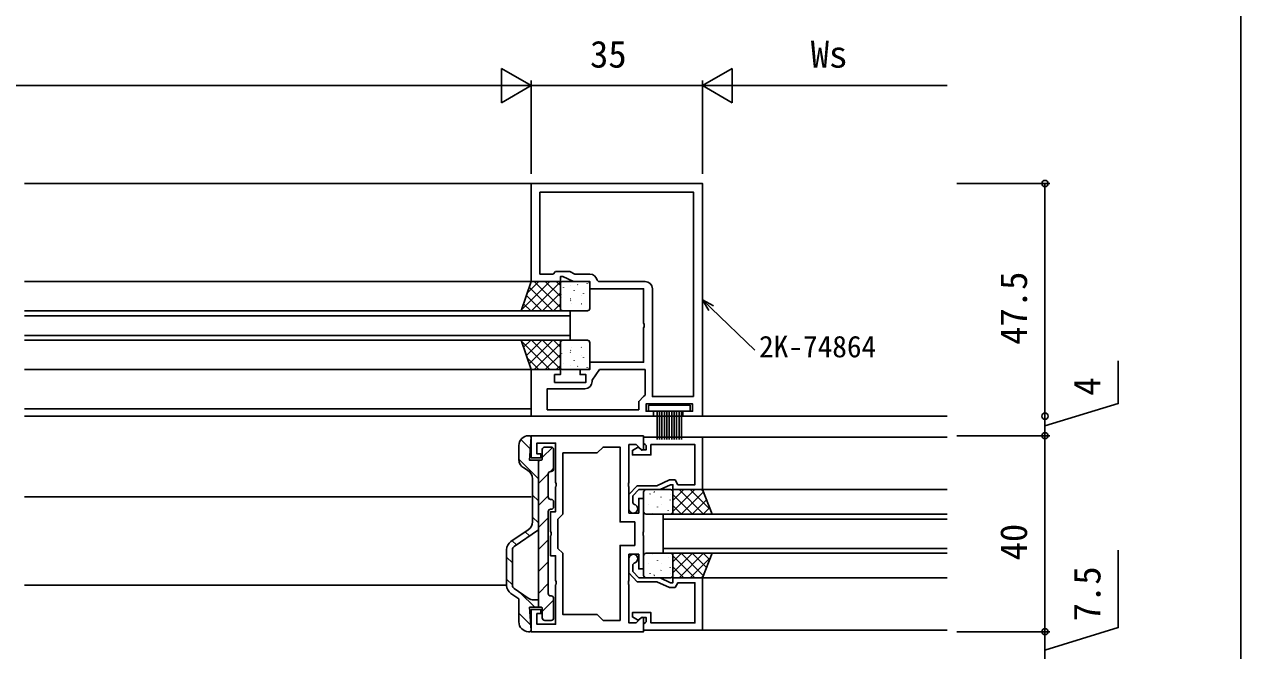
# Model space of a CAD drawing. Units: millimetres, scale not verified. Extents: x -437 to 438, y -681 to 679.
# Drawn here: x 189.8 to 438.3, y 144.4 to 272.3 of the extents above; entities that cross this region are included whole.
import ezdxf
from ezdxf.enums import TextEntityAlignment as Align

# ---------------------------------------------------------------- set-up
doc = ezdxf.new("R2010")
doc.units = ezdxf.units.MM
doc.header["$LTSCALE"] = 4
for name, color, linetype in [('0-2_YKK_11', 7, 'Continuous'), ('0-3_YKK_12', 2, 'Continuous'), ('0-4_YKK_13', 4, 'Continuous'), ('0-6_YKK_D', 6, 'Continuous'), ('0-7_YKK_ZWAK', 7, 'Continuous')]:
    doc.layers.add(name, color=color, linetype=linetype)
doc.styles.add('ＭＳ ゴシック', font='')
doc.styles.get('ＭＳ ゴシック').set_extended_font_data('MS Gothic')

msp = doc.modelspace()

# ---------------------------------------------------------------- linework, layer by layer
at = {"layer": '0-2_YKK_11'}
for points in [[(328.3, 192.3), (328.3, 239.8), (293.3, 239.8), (293.3, 219.8), (299.3, 219.8), (299.3, 220.8), (299.8, 220.8), (301.944, 219.8), (305.3, 219.8), (305.3, 218.3), (316.3, 218.3), (316.3, 211.258), (316.42, 211.075), (316.42, 210.525), (316.3, 210.342), (316.3, 203.3), (305.3, 203.3), (305.3, 201.8), (303.3, 201.8), (303.3, 200.8), (304.5, 200.8), (304.5, 199.2), (298.1, 199.2), (298.1, 200.8), (299.3, 200.8), (299.3, 201.8), (293.3, 201.8), (293.3, 192.3), (318.3, 192.3), (318.3, 193.3), (316.8, 193.3), (316.8, 194.8), (326.3, 194.8), (326.3, 193.3), (324.3, 193.3), (324.3, 192.3)], [(311.5, 150.6), (311.5, 165.9), (314.5, 165.9), (314.5, 170.7), (311.5, 170.7), (311.5, 186), (308, 186), (306.8, 184.8), (299.8, 184.8), (299.8, 172.3), (298.8, 171.3), (298.8, 165.3), (299.8, 164.3), (299.8, 151.8), (306.8, 151.8), (308, 150.6)]]:
    msp.add_lwpolyline(points, close=True, dxfattribs=at)
for points in [[(326.5, 196.3), (326.5, 238), (295.1, 238), (295.1, 221.3), (297.8, 221.3), (298.3, 221.8), (301.2, 221.8), (302.272, 221.3), (305.3, 221.3)], [(306.779, 220.05), (307.075, 219.8), (316.6, 219.8)], [(318.1, 218.3), (318.1, 196.3), (326.5, 196.3)], [(296.6, 193.6), (315.3, 193.6), (315.3, 195.3), (316.3, 196.3), (316.6, 196.6), (316.6, 201.8), (307.3, 201.8), (305.8, 199.658), (305.8, 199.4)], [(304.3, 197.9), (296.6, 197.9), (296.6, 193.6)], [(316.3, 188.3), (293.3, 188.3), (293.3, 183.8), (295.3, 183.8), (295.3, 184.6), (294.5, 184.6), (294.5, 186.8), (298.3, 186.8), (298.3, 178.758), (298.42, 178.575), (298.42, 178.025), (298.3, 177.842), (298.3, 172.8), (297.3, 172.8), (297.3, 168.758), (297.42, 168.575), (297.42, 168.025), (297.3, 167.842), (297.3, 163.8), (298.3, 163.8), (298.3, 158.758), (298.42, 158.575), (298.42, 158.025), (298.3, 157.842), (298.3, 149.8), (294.5, 149.8), (294.5, 152), (295.3, 152), (295.3, 152.8), (293.3, 152.8), (293.3, 148.3), (316.3, 148.3), (316.3, 151.1), (315.93, 151.254), (314.776, 150.1), (313.3, 150.1), (313.3, 157.842), (313.18, 158.025), (313.18, 158.575), (313.3, 158.758)], [(313.3, 158.758), (313.3, 164.1), (315.3, 164.1), (315.3, 161.1), (316.3, 161.1), (316.3, 167.842), (316.18, 168.025), (316.18, 168.575), (316.3, 168.758), (316.3, 175.5), (315.3, 175.5), (315.3, 172.5), (313.3, 172.5), (313.3, 177.842), (313.18, 178.025), (313.18, 178.575), (313.3, 178.758), (313.3, 186.5), (314.776, 186.5), (315.93, 185.346), (316.3, 185.5), (316.3, 188.3)], [(328.298, 188), (316.298, 188), (316.298, 186.8), (316.598, 186.5), (316.798, 186.3), (316.798, 185.4), (315.848, 185.4), (315.348, 185.9), (315.038, 185.9), (313.998, 185.3), (313.998, 184.4), (317.798, 184.4), (317.798, 186.5), (326.798, 186.5), (326.798, 178.3), (323.298, 178.3), (322.721, 179.3), (321.577, 179.3), (319.003, 178.1), (314.948, 178.1), (313.298, 176.313), (313.298, 173.4)], [(314.348, 174.287), (314.098, 174.583), (314.098, 176), (315.298, 177.3), (319.654, 177.3), (321.798, 178.3), (322.298, 178.3), (322.298, 177.3), (328.298, 177.3), (328.298, 188)], [(328.298, 148.6), (316.298, 148.6), (316.298, 149.8), (316.598, 150.1), (316.798, 150.3), (316.798, 151.2), (315.848, 151.2), (315.348, 150.7), (315.038, 150.7), (313.998, 151.3), (313.998, 152.2), (317.798, 152.2), (317.798, 150.1), (326.798, 150.1), (326.798, 158.3), (323.298, 158.3), (322.721, 157.3), (321.577, 157.3), (319.003, 158.5), (314.948, 158.5), (313.298, 160.287), (313.298, 163.2)], [(314.348, 162.313), (314.098, 162.017), (314.098, 160.6), (315.298, 159.3), (319.654, 159.3), (321.798, 158.3), (322.298, 158.3), (322.298, 159.3), (328.298, 159.3), (328.298, 148.6)]]:
    msp.add_lwpolyline(points, dxfattribs=at)
for centre, radius, start, end in [((305.3, 219.8), 1.5, 9.59408, 89.99999), ((316.6, 218.3), 1.5, 0.00001, 89.99999), ((304.3, 199.4), 1.5, 270.00001, 359.99999), ((314.198, 173.4), 0.9, 180, 80.40594), ((314.198, 163.2), 0.9, 279.59406, 180)]:
    msp.add_arc(centre, radius, start, end, dxfattribs=at)
at = {"layer": '0-3_YKK_12'}
for p, q in [((189.8, 239.8), (293.6, 239.8)), ((189.8, 219.8), (293.3, 219.8)), ((189.8, 213.8), (301.3, 213.8)), ((301.3, 213.8), (301.3, 207.8)), ((301.3, 212.8), (189.8, 212.8)), ((189.8, 208.8), (301.3, 208.8)), ((301.3, 207.8), (189.8, 207.8)), ((189.8, 201.8), (293.3, 201.8)), ((189.8, 193.8), (293.3, 193.8)), ((189.8, 192.3), (378.3, 192.3)), ((316.3, 188), (378.3, 188)), ((378.3, 177.3), (328.298, 177.3)), ((189.8, 175.8), (293.3, 175.8)), ((378.3, 172.3), (320.299, 172.3)), ((320.299, 172.3), (320.299, 164.3)), ((320.299, 171.3), (378.3, 171.3)), ((378.3, 165.3), (320.299, 165.3)), ((320.299, 164.3), (378.3, 164.3)), ((378.3, 159.3), (328.298, 159.3)), ((189.8, 157.8), (288.3, 157.8)), ((316.3, 148.6), (378.3, 148.6)), ((316.3, 148.599), (324.308, 148.599))]:
    msp.add_line(p, q, dxfattribs=at)
at = {"layer": '0-4_YKK_13'}
for p, q in [((291.373, 214.02), (297.153, 219.8)), ((292.496, 217.388), (294.908, 219.8)), ((293.398, 213.8), (299.3, 219.702)), ((293.966, 219.8), (299.3, 214.466)), ((296.211, 219.8), (299.3, 216.711)), ((298.456, 219.8), (299.3, 218.956)), ((299.3, 219.3), (299.3, 214.3)), ((304.8, 219.8), (299.8, 219.8)), ((301.377, 218.992), (301.385, 218.985)), ((302.792, 219.164), (302.88, 219.117)), ((304.736, 219.356), (304.76, 219.312)), ((305.3, 214.3), (305.3, 219.3)), ((292.344, 216.932), (295.475, 213.8)), ((292.905, 218.615), (297.721, 213.8)), ((295.643, 213.8), (299.3, 217.457)), ((299.395, 217.173), (299.402, 217.166)), ((299.488, 216.489), (299.512, 216.445)), ((299.921, 218.565), (299.945, 218.522)), ((301.267, 216.274), (301.355, 216.228)), ((302.112, 217.922), (302.136, 217.878)), ((303.582, 217.017), (303.59, 217.011)), ((304.002, 217.331), (304.026, 217.287)), ((291.783, 215.248), (293.23, 213.8)), ((297.888, 213.8), (299.3, 215.212)), ((299.8, 213.8), (304.8, 213.8)), ((300.946, 213.821), (300.957, 213.8)), ((301.378, 215.898), (301.402, 215.854)), ((301.562, 215.231), (301.57, 215.225)), ((303.57, 215.255), (303.594, 215.211)), ((291.373, 207.58), (297.153, 201.8)), ((291.783, 206.352), (293.23, 207.8)), ((292.344, 204.668), (295.475, 207.8)), ((292.905, 202.985), (297.721, 207.8)), ((293.398, 207.8), (299.3, 201.898)), ((293.966, 201.8), (299.3, 207.134)), ((295.643, 207.8), (299.3, 204.143)), ((297.888, 207.8), (299.3, 206.388)), ((299.3, 202.3), (299.3, 207.3)), ((299.8, 207.8), (304.8, 207.8)), ((300.946, 207.779), (300.957, 207.8)), ((301.562, 206.369), (301.57, 206.375)), ((303.57, 206.345), (303.594, 206.389)), ((305.3, 207.3), (305.3, 202.3)), ((292.496, 204.212), (294.908, 201.8)), ((296.211, 201.8), (299.3, 204.889)), ((299.395, 204.427), (299.402, 204.434)), ((299.488, 205.111), (299.512, 205.155)), ((301.267, 205.326), (301.355, 205.372)), ((301.378, 205.702), (301.402, 205.746)), ((303.582, 204.583), (303.59, 204.589)), ((304.002, 204.269), (304.026, 204.313)), ((298.456, 201.8), (299.3, 202.644)), ((304.8, 201.8), (299.8, 201.8)), ((299.921, 203.035), (299.945, 203.078)), ((301.377, 202.608), (301.385, 202.615)), ((302.112, 203.678), (302.136, 203.722)), ((302.792, 202.436), (302.88, 202.483)), ((304.736, 202.244), (304.76, 202.288)), ((319.05, 193.33), (319.05, 187.53)), ((319.55, 193.33), (319.55, 187.53)), ((320.05, 193.33), (320.05, 187.53)), ((320.55, 193.33), (320.55, 187.53)), ((321.05, 193.33), (321.05, 187.53)), ((321.55, 193.33), (321.55, 187.53)), ((322.05, 193.33), (322.05, 187.53)), ((322.55, 193.33), (322.55, 187.53)), ((323.05, 193.33), (323.05, 187.53)), ((323.55, 193.33), (323.55, 187.53)), ((324.05, 193.33), (324.05, 187.53)), ((293.149, 185.631), (291.235, 187.545)), ((293, 188.3), (292.8, 188.3)), ((290.8, 186.3), (290.8, 183.457)), ((297.675, 185.917), (295.6, 183.842)), ((295.6, 183.6), (295.6, 185.5)), ((296.1, 186), (297.4, 186)), ((297.9, 181.5), (297.9, 185.5)), ((294.8, 179.49), (290.8, 183.49)), ((291.808, 181.721), (292.592, 181.273)), ((294.8, 153.3), (294.8, 183.3)), ((295.058, 183.3), (294.8, 183.042)), ((297.9, 181.652), (297.245, 180.997)), ((293.6, 170.756), (293.6, 179.536)), ((296.803, 180.555), (294.8, 178.552)), ((296.8, 180.5), (296.8, 175.8)), ((297.3, 181), (297.4, 181)), ((316.299, 172.8), (316.299, 176.8)), ((316.799, 177.3), (321.799, 177.3)), ((317.537, 176.521), (317.545, 176.515)), ((318.414, 176.834), (318.502, 176.787)), ((322.299, 175.093), (324.505, 177.3)), ((322.299, 172.848), (326.75, 177.3)), ((322.299, 176.8), (322.299, 172.8)), ((323.563, 177.3), (328.563, 172.3)), ((323.996, 172.3), (328.498, 176.802)), ((325.808, 177.3), (329.959, 173.149)), ((328.053, 177.3), (328.463, 176.89)), ((294.8, 175), (293.6, 176.2)), ((296.8, 176.062), (294.8, 174.062)), ((297.3, 175.3), (297.4, 175.3)), ((297.9, 173.8), (297.9, 174.8)), ((317.213, 174.347), (317.237, 174.304)), ((317.646, 176.424), (317.67, 176.38)), ((319.837, 175.781), (319.861, 175.737)), ((320.003, 174.313), (320.01, 174.306)), ((321.725, 176.366), (321.732, 176.359)), ((321.727, 175.19), (321.751, 175.146)), ((322.299, 176.319), (326.318, 172.3)), ((322.299, 174.074), (324.073, 172.3)), ((326.241, 172.3), (329.139, 175.199)), ((294.8, 170.51), (293.6, 171.71)), ((296.8, 171.571), (294.8, 169.571)), ((296.8, 156.1), (296.8, 172.8)), ((297.4, 173.3), (297.3, 173.3)), ((321.799, 172.3), (316.799, 172.3)), ((318.02, 172.494), (318.028, 172.487)), ((319.103, 173.756), (319.127, 173.712)), ((321.295, 173.113), (321.319, 173.069)), ((328.486, 172.3), (329.781, 173.595)), ((289.177, 166.692), (292.724, 169.102)), ((289.851, 165.703), (294.8, 169.069)), ((290.312, 166.017), (289.451, 166.878)), ((292.985, 167.835), (292.125, 168.695)), ((296.8, 167.081), (294.8, 165.081)), ((288.3, 165.038), (288.3, 157.757)), ((289.5, 165.042), (289.5, 157.758)), ((321.799, 164.3), (316.799, 164.3)), ((318.02, 164.106), (318.028, 164.113)), ((322.299, 162.526), (324.073, 164.3)), ((322.299, 160.281), (326.318, 164.3)), ((323.563, 159.3), (328.563, 164.3)), ((323.996, 164.3), (328.498, 159.798)), ((326.241, 164.3), (329.139, 161.401)), ((328.486, 164.3), (329.781, 163.005)), ((289.5, 162.339), (288.3, 163.539)), ((296.8, 162.591), (294.8, 160.591)), ((316.299, 163.8), (316.299, 159.8)), ((317.213, 162.253), (317.237, 162.296)), ((319.103, 162.844), (319.127, 162.888)), ((320.003, 162.287), (320.01, 162.294)), ((321.295, 163.487), (321.319, 163.531)), ((322.299, 159.8), (322.299, 163.8)), ((322.299, 163.752), (326.75, 159.3)), ((325.808, 159.3), (329.959, 163.451)), ((316.799, 159.3), (321.799, 159.3)), ((317.537, 160.079), (317.545, 160.085)), ((317.646, 160.176), (317.67, 160.22)), ((318.414, 159.766), (318.502, 159.813)), ((319.837, 160.819), (319.861, 160.863)), ((321.725, 160.234), (321.732, 160.241)), ((321.727, 161.41), (321.751, 161.454)), ((322.299, 161.507), (324.505, 159.3)), ((328.053, 159.3), (328.463, 159.71)), ((289.5, 157.849), (288.3, 159.049)), ((289.85, 157.097), (292.719, 155.146)), ((296.8, 158.101), (294.8, 156.101)), ((289.177, 156.102), (290.8, 155)), ((290.8, 150.3), (290.8, 155)), ((294.049, 153.3), (291.107, 156.242)), ((293.844, 154.8), (294.8, 154.8)), ((297.9, 154.711), (295.6, 152.411)), ((297.3, 155.6), (297.4, 155.6)), ((297.9, 155.1), (297.9, 151.1)), ((293.235, 149.624), (290.8, 152.059)), ((295.3, 153.3), (293, 153.3)), ((293, 153.3), (293.299, 148.619)), ((295.6, 153), (295.6, 151.1)), ((296.1, 150.6), (297.4, 150.6)), ((293, 148.3), (292.8, 148.3))]:
    msp.add_line(p, q, dxfattribs=at)
for points in [[(291.3, 213.8), (293.3, 219.8), (299.3, 219.8), (299.3, 213.8)], [(291.3, 207.8), (293.3, 201.8), (299.3, 201.8), (299.3, 207.8)], [(325.8, 194.529), (317.3, 194.529), (317.3, 193.329), (325.8, 193.329)], [(330.299, 172.3), (328.299, 177.3), (322.299, 177.3), (322.299, 172.3)], [(330.299, 164.3), (328.299, 159.3), (322.299, 159.3), (322.299, 164.3)]]:
    msp.add_lwpolyline(points, close=True, dxfattribs=at)
msp.add_lwpolyline([(295.3, 183.3), (293, 183.3), (293.299, 187.981)], dxfattribs=at)
for centre, radius, start, end in [((299.8, 219.3), 0.5, 90, 180), ((304.8, 219.3), 0.5, 0, 90), ((299.8, 214.3), 0.5, 180, 270), ((304.8, 214.3), 0.5, 270, 0), ((299.8, 207.3), 0.5, 90, 180), ((304.8, 207.3), 0.5, 0, 90), ((299.8, 202.3), 0.5, 180, 270), ((304.8, 202.3), 0.5, 270, 0), ((292.8, 186.3), 2, 90, 180), ((293, 188), 0.3, 356.34024, 90), ((296.1, 185.5), 0.5, 90.00359, 180.00359), ((297.4, 185.5), 0.5, 0.00359, 90.00359), ((292.8, 183.457), 2, 180, 240.25462), ((295.3, 183.6), 0.3, 270, 0.00359), ((297.4, 181.5), 0.5, 270, 0.00359), ((291.6, 179.536), 2, 360, 60.25462), ((297.3, 180.5), 0.5, 90.00003, 180), ((316.799, 176.8), 0.5, 90, 180), ((321.799, 176.8), 0.5, 0, 90), ((297.3, 175.8), 0.5, 180, 270.00359), ((297.4, 174.8), 0.5, 0.00359, 90.00359), ((297.3, 172.8), 0.5, 90.02863, 180), ((297.4, 173.8), 0.5, 270.00359, 0.00359), ((316.799, 172.8), 0.5, 180, 270), ((321.799, 172.8), 0.5, 270, 0), ((291.6, 170.756), 2, 304.18899, 360), ((290.3, 165.038), 2, 124.18899, 179.99711), ((290.3, 165.042), 0.8, 124.21613, 179.99711), ((316.799, 163.8), 0.5, 90, 180), ((321.799, 163.8), 0.5, 0, 90), ((316.799, 159.8), 0.5, 180, 270), ((321.799, 159.8), 0.5, 270, 0), ((290.3, 157.756), 2, 179.99711, 235.83194), ((290.3, 157.758), 0.8, 179.99711, 235.78387), ((293.844, 156.8), 2, 235.78387, 270), ((297.3, 156.1), 0.5, 180, 270), ((297.4, 155.1), 0.5, 359.99641, 90), ((295.3, 153), 0.3, 359.99641, 90), ((292.8, 150.3), 2, 180, 270), ((296.1, 151.1), 0.5, 179.99641, 269.99641), ((297.4, 151.1), 0.5, 269.99641, 359.99641), ((293, 148.6), 0.3, 270, 3.65976)]:
    msp.add_arc(centre, radius, start, end, dxfattribs=at)
at = {"layer": '0-6_YKK_D'}
for p, q in [((293.3, 259.8), (287.238, 263.3)), ((287.238, 263.3), (287.238, 256.3)), ((328.3, 259.8), (334.362, 263.3)), ((334.362, 256.3), (334.362, 263.3)), ((90.3, 259.8), (286.3, 259.8)), ((293.3, 259.8), (281.176, 259.8)), ((293.3, 259.8), (287.238, 256.3)), ((293.3, 241.8), (293.3, 260.8)), ((293.3, 241.8), (293.3, 260.8)), ((293.3, 259.8), (328.3, 259.8)), ((328.3, 241.8), (328.3, 260.8)), ((328.3, 241.8), (328.3, 260.8)), ((328.3, 259.8), (334.362, 256.3)), ((328.3, 259.8), (340.424, 259.8)), ((335.3, 259.8), (378.3, 259.8)), ((380.3, 239.8), (399.3, 239.8)), ((398.3, 239.8), (398.3, 192.301)), ((398.3, 192.301), (398.3, 188.3)), ((380.3, 188.3), (399.3, 188.3)), ((380.3, 188.3), (399.3, 188.3)), ((398.3, 188.3), (398.3, 148.301)), ((380.3, 148.301), (399.3, 148.301)), ((398.3, 148.301), (398.3, 140.8))]:
    msp.add_line(p, q, dxfattribs=at)
for points in [[(329.643, 213.838), (328.3, 216.05), (330.57, 214.806)], [(328.3, 216.05), (330.106, 214.322), (339.018, 205.797)], [(398.3, 190.301), (413.3, 194.876), (413.3, 203.606)], [(398.3, 144.55), (413.3, 149.125), (413.3, 164.972)]]:
    msp.add_lwpolyline(points, dxfattribs=at)
for centre in [(398.3, 239.8), (398.3, 192.301), (398.3, 192.301), (398.3, 188.3), (398.3, 188.3), (398.3, 148.301), (398.3, 148.301)]:
    msp.add_circle(centre, 0.637, dxfattribs=at)
at = {"layer": '0-7_YKK_ZWAK'}
msp.add_lwpolyline([(-436.7, -681.2), (438.3, -681.2), (438.3, 643.8)], dxfattribs=at)

# ---------------------------------------------------------------- texts
at = {"layer": '0-6_YKK_D', "style": 'ＭＳ ゴシック'}
for s, height, p in [('35', 5.499, (305.345, 261.8)), ('Ws', 5.499, (350.451, 261.8)), ('2K-74864', 4.399, (339.888, 202.99))]:
    msp.add_text(s, height=height, dxfattribs=at).set_placement(p, align=Align.BOTTOM_LEFT)
for s, p in [('47.5', (396.3, 206.846)), ('4', (411.3, 196.492)), ('40', (396.3, 162.846)), ('7.5', (411.3, 150.401))]:
    msp.add_text(s, height=5.499, rotation=90, dxfattribs=at).set_placement(p, align=Align.BOTTOM_LEFT)

doc.saveas('drawing.dxf')
